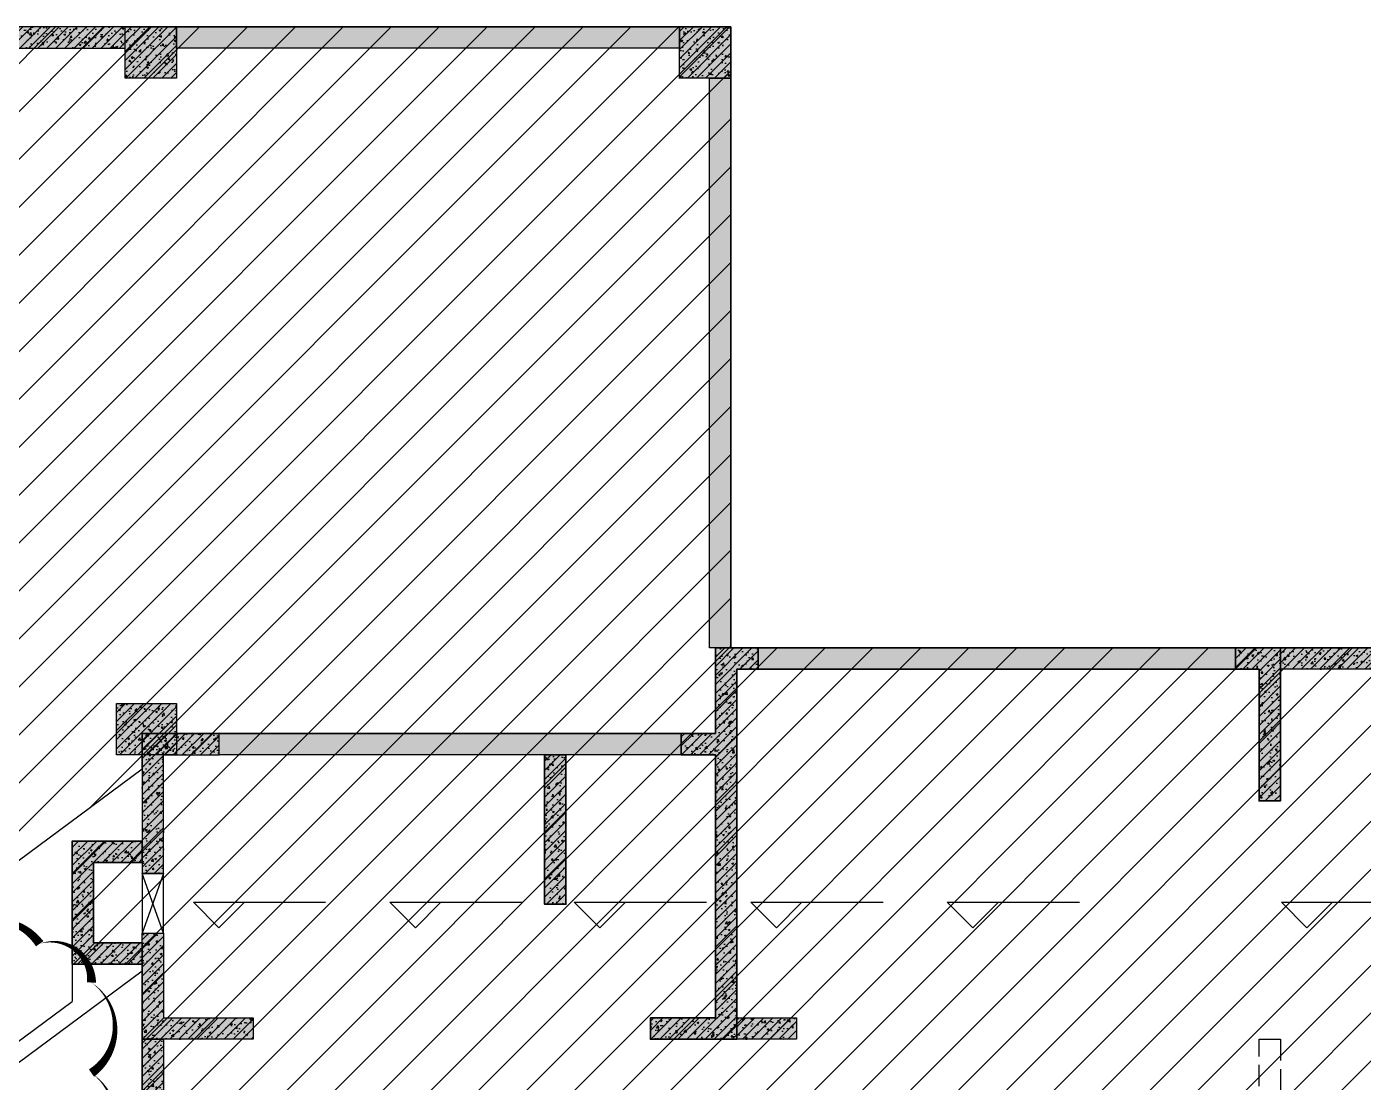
# Model space of a CAD drawing. Extents: x -1338203 to 1886333, y -783476 to 1038610.
# Drawn here: x 497638 to 513285, y 282646 to 294999 of the extents above; entities that cross this region are included whole.
import ezdxf

# ---------------------------------------------------------------- set-up
doc = ezdxf.new("R2010")
doc.units = 0
doc.header["$LTSCALE"] = 1000
doc.header["$MEASUREMENT"] = 0
doc.linetypes.add('A-19-平面B1$0$DASH', pattern=[0.35, 0.25, -0.1])
doc.layers.add('A-001-主楼组合参照B1$0$0A-X-AREA', color=6, linetype='Continuous', plot=False)
for name, color, linetype in [('A-19-平面B1$0$0A-A-SYMB-ELEV', 150, 'Continuous'), ('A-19-平面B1$0$0A-B-D&W', 135, 'Continuous'), ('A-19-平面B1$0$0A-DETL-THREAD', 3, 'Continuous'), ('A-19-平面B1$0$0A-S-WALL', 255, 'Continuous'), ('S19柱墙B1_1$0$0S-CC-LINE', 52, 'Continuous'), ('S19柱墙B1_1$0$0S-CW-HATCH', 251, 'Continuous'), ('S19柱墙B1_1$0$0S-CW-HATCH-UP', 251, 'Continuous'), ('S19柱墙B1_1$0$0S-CW-LINE', 72, 'Continuous'), ('S19柱墙B1_1$0$0S-S-HOLE', 55, 'Continuous')]:
    doc.layers.add(name, color=color, linetype=linetype)
pattern_1 = [(45, (-2927865.07, -271025.844), (-53.0330086, 53.0330086), []), (50, (-2927865.07, -271025.84), (215.178055, -18.82564), [22.5, -247.5]), (355, (-2927865.07, -271025.84), (-41.6254, 225.65764), [18, -198]), (100.4514, (-2927847.14, -271027.41), (173.552815, 206.831863), [19.122057, -210.342634]), (46.1842, (-2927865.07, -270965.84), (320.172315, -49.655704), [33.75, -371.25]), (96.6356, (-2927838.4, -270969.98), (280.398812, 292.23536), [28.683086, -315.5139]), (351.1842, (-2927865.07, -270965.84), (280.398584, 292.23558), [27, -297]), (21, (-2927835.07, -270980.84), (179.072116, -120.785667), [22.5, -247.5]), (326, (-2927835.07, -270980.84), (72.9946, 217.545014), [18, -198]), (71.4514, (-2927820.15, -270990.9), (252.066789, 96.759149), [19.122057, -210.342634]), (37.5, (-2927865.07, -271025.844), (3.6479566, 99.8681561), [0, -195.6, 0, -201, 0, -198.75]), (7.5, (-2927865.07, -271025.84), (78.9208612, 118.3235136), [0, -114.6, 0, -191.1, 0, -75.75]), (327.5, (-2927931.97, -271025.84), (160.1467309, -6.7664615), [0, -75, 0, -234, 0, -310.5]), (317.5, (-2927961.97, -271025.84), (174.955851, 30.031495), [0, -97.5, 0, -155.4, 0, -220.5])]
pattern_2 = [(45, (-2927865.07, -271025.844), (-53.0330086, 53.0330086), []), (50, (-2927865.07, -271025.84), (215.178055, -18.82564), [22.5, -247.5]), (355, (-2927865.07, -271025.84), (-41.6254, 225.65764), [18, -198]), (100.4514, (-2927847.14, -271027.41), (173.552815, 206.831863), [19.122057, -210.342634]), (46.1842, (-2927865.07, -270965.84), (320.172315, -49.655704), [33.75, -371.25]), (96.6356, (-2927838.4, -270969.98), (280.398812, 292.23536), [28.683086, -315.5139]), (351.1842, (-2927865.07, -270965.84), (280.398584, 292.23558), [27, -297]), (21, (-2927835.07, -270980.84), (179.072116, -120.785667), [22.5, -247.5]), (326, (-2927835.07, -270980.84), (72.9946, 217.545014), [18, -198]), (71.4514, (-2927820.15, -270990.9), (252.066789, 96.759149), [19.122057, -210.342634]), (37.5, (-2927865.07, -271025.844), (3.6479566, 99.8681561), [0, -195.6, 0, -201, 0, -198.75]), (7.5, (-2927865.07, -271025.84), (78.9208612, 118.3235136), [0, -114.6, 0, -191.1, 0, -75.75]), (327.5, (-2927931.97, -271025.84), (160.1467309, -6.7664615), [0, -75, 0, -234, 0, -310.5]), (317.5, (-2927961.97, -271025.84), (174.955851, 30.031495), [0, -97.5, 0, -155.4, 0, -220.5])]
pattern_3 = [(45, (0, 0), (-53.033, 53.033), []), (50, (0, 0), (215.178, -18.8256), [22.5, -247.5]), (355, (0, 0), (-41.6254, 225.6576), [18, -198]), (100.4514, (17.93, -1.57), (173.5528, 206.8319), [19.122, -210.3426]), (46.1842, (0, 60), (320.1723, -49.6557), [33.75, -371.25]), (96.6356, (26.68, 55.86), (280.399, 292.2354), [28.683, -315.514]), (351.1842, (0, 60), (280.3986, 292.2356), [27, -297]), (21, (30, 45), (179.0721, -120.7857), [22.5, -247.5]), (326, (30, 45), (72.9946, 217.545), [18, -198]), (71.4514, (44.92, 34.93), (252.0668, 96.7591), [19.122, -210.3426]), (37.5, (0, 0), (3.64796, 99.86816), [0, -195.6, 0, -201, 0, -198.75]), (7.5, (0, 0), (78.92086, 118.3235), [0, -114.6, 0, -191.1, 0, -75.75]), (327.5, (-66.9, 0), (160.14673, -6.76646), [0, -75, 0, -234, 0, -310.5]), (317.5, (-96.9, 0), (174.9559, 30.0315), [0, -97.5, 0, -155.4, 0, -220.5])]
pattern_4 = [(45, (766365.37, 306889.07), (-280.633, 280.633), [])]

# ---------------------------------------------------------------- blocks, each defined once
blk = doc.blocks.new('S19柱墙B1_1')
at = {"layer": 'S19柱墙B1_1$0$0S-CW-HATCH'}
h = blk.add_hatch(color=256, dxfattribs=at)
h.dxf.hatch_style = 1
h.paths.add_polyline_path([(-16500, 11510), (-16500, 11760), (-19868, 11760), (-21260, 10728), (-21111, 10527), (-19785, 11510)])
h = blk.add_hatch(color=256, dxfattribs=at)
h.dxf.hatch_style = 1
h.paths.add_polyline_path([(-16500, 11760), (-15900, 11760), (-15900, 11160), (-16500, 11160)])
h = blk.add_hatch(color=256, dxfattribs=at)
h.dxf.hatch_style = 1
h.paths.add_polyline_path([(-16500, 11760), (-15900, 11760), (-15900, 11160), (-16500, 11160)])
h = blk.add_hatch(color=256, dxfattribs=at)
h.dxf.hatch_style = 1
h.paths.add_polyline_path([(-15900, 11760), (-10010, 11760), (-10010, 11510), (-15900, 11510)])
h = blk.add_hatch(color=256, dxfattribs=at)
h.dxf.hatch_style = 1
h.paths.add_polyline_path([(-10010, 11760), (-9410, 11760), (-9410, 11160), (-10010, 11160)])
h = blk.add_hatch(color=256, dxfattribs=at)
h.dxf.hatch_style = 1
h.paths.add_polyline_path([(-9410, 4490), (-9660, 4490), (-9660, 11160), (-9410, 11160)])
h = blk.add_hatch(color=256, dxfattribs=at)
h.dxf.hatch_style = 1
h.paths.add_polyline_path([(-9990, 3240), (-9590, 3240), (-9590, 160), (-10350, 160), (-10350, -90), (-9340, -90), (-9340, 3400), (-9340, 4240), (-9090, 4240), (-9090, 4490), (-9590, 4490), (-9590, 3490), (-9990, 3490)])
h = blk.add_hatch(color=256, dxfattribs=at)
h.dxf.hatch_style = 1
h.paths.add_polyline_path([(-9090, 4490), (-3500, 4490), (-3500, 4240), (-9090, 4240)])
h = blk.add_hatch(color=256, dxfattribs=at)
h.dxf.hatch_style = 1
h.paths.add_polyline_path([(-3500, 4240), (-3225, 4240), (-3225, 2700), (-2975, 2700), (-2975, 4490), (-3500, 4490)])
h = blk.add_hatch(color=256, dxfattribs=at)
h.dxf.hatch_style = 1
h.paths.add_polyline_path([(-2975, 4490), (-1310, 4490), (-1310, 4240), (-2975, 4240)])
h = blk.add_hatch(color=256, dxfattribs=at)
h.dxf.hatch_style = 1
h.paths.add_polyline_path([(-16600, 3840), (-15900, 3840), (-15900, 3240), (-16600, 3240)])
h = blk.add_hatch(color=256, dxfattribs=at)
h.dxf.hatch_style = 1
h.paths.add_polyline_path([(-16050, 1850), (-16050, 3240), (-15400, 3240), (-15400, 3490), (-16300, 3490), (-16300, 1850), (-16050, 1850)])
h = blk.add_hatch(color=256, dxfattribs=at)
h.dxf.hatch_style = 1
h.paths.add_polyline_path([(-15400, 3490), (-9990, 3490), (-9990, 3240), (-15400, 3240)])
h = blk.add_hatch(color=256, dxfattribs=at)
h.dxf.hatch_style = 1
h.paths.add_polyline_path([(-11590, 3240), (-11340, 3240), (-11340, 1490), (-11590, 1490)])
h = blk.add_hatch(color=256, dxfattribs=at)
h.dxf.hatch_style = 1
h.paths.add_polyline_path([(-16300, 1980), (-16300, 2230), (-17120, 2230), (-17120, 790), (-16300, 790), (-16300, 1040), (-16870, 1040), (-16870, 1980)])
h = blk.add_hatch(color=256, dxfattribs=at)
h.dxf.hatch_style = 1
h.paths.add_polyline_path([(-15000, -90), (-16300, -90), (-16300, 1150), (-16050, 1150), (-16050, 160), (-15000, 160)])
h = blk.add_hatch(color=256, dxfattribs=at)
h.dxf.hatch_style = 1
h.paths.add_polyline_path([(-9340, 160), (-8640, 160), (-8640, -90), (-9340, -90)])
h = blk.add_hatch(color=256, dxfattribs=at)
h.dxf.hatch_style = 1
h.paths.add_polyline_path([(-16300, -90), (-16050, -90), (-16050, -3210), (-16300, -3210)])
at = {"layer": 'S19柱墙B1_1$0$0S-CW-HATCH-UP'}
h = blk.add_hatch(dxfattribs=at)
h.set_pattern_fill('钢筋混凝土', color=256, scale=30)
h.set_pattern_definition(pattern_2)
h.paths.add_polyline_path([(-16500, 11510), (-16500, 11760), (-19868, 11760), (-21260, 10728), (-21111, 10527), (-19785, 11510)])
h = blk.add_hatch(dxfattribs=at)
h.set_pattern_fill('钢筋混凝土', color=256, scale=30)
h.set_pattern_definition(pattern_2)
h.paths.add_polyline_path([(-16500, 11760), (-15900, 11760), (-15900, 11160), (-16500, 11160)])
h = blk.add_hatch(dxfattribs=at)
h.set_pattern_fill('钢筋混凝土', color=256, scale=30)
h.set_pattern_definition(pattern_2)
h.paths.add_polyline_path([(-16500, 11760), (-15900, 11760), (-15900, 11160), (-16500, 11160)])
h = blk.add_hatch(dxfattribs=at)
h.set_pattern_fill('钢筋混凝土', color=256, scale=30)
h.set_pattern_definition(pattern_2)
h.paths.add_polyline_path([(-15900, 11760), (-10010, 11760), (-10010, 11510), (-15900, 11510)])
h = blk.add_hatch(dxfattribs=at)
h.set_pattern_fill('钢筋混凝土', color=256, scale=30)
h.set_pattern_definition(pattern_2)
h.paths.add_polyline_path([(-10010, 11760), (-9410, 11760), (-9410, 11160), (-10010, 11160)])
h = blk.add_hatch(dxfattribs=at)
h.set_pattern_fill('钢筋混凝土', color=256, scale=30)
h.set_pattern_definition(pattern_2)
h.paths.add_polyline_path([(-9410, 4490), (-9660, 4490), (-9660, 11160), (-9410, 11160)])
h = blk.add_hatch(dxfattribs=at)
h.set_pattern_fill('钢筋混凝土', color=256, scale=30)
h.set_pattern_definition([(45, (-586835.16, -495521.72), (-53.0330086, 53.0330086), []), (50, (-586835.16, -495521.72), (215.178055, -18.82564), [22.5, -247.5]), (355, (-586835.16, -495521.72), (-41.6254, 225.65764), [18, -198]), (100.4514, (-586817.23, -495523.3), (173.552815, 206.83186), [19.12206, -210.342634]), (46.1842, (-586835.16, -495461.72), (320.17231, -49.6557), [33.75, -371.25]), (96.6356, (-586808.48, -495465.86), (280.39881, 292.23536), [28.68309, -315.5139]), (351.1842, (-586835.16, -495461.72), (280.39858, 292.23558), [27, -297]), (21, (-586805.16, -495476.72), (179.072116, -120.785667), [22.5, -247.5]), (326, (-586805.16, -495476.72), (72.9946, 217.545014), [18, -198]), (71.4514, (-586790.24, -495486.79), (252.06679, 96.75915), [19.12206, -210.342634]), (37.5, (-586835.16, -495521.72), (3.6479566, 99.868156), [0, -195.6, 0, -201, 0, -198.75]), (7.5, (-586835.16, -495521.72), (78.920861, 118.323514), [0, -114.6, 0, -191.1, 0, -75.75]), (327.5, (-586902.06, -495521.72), (160.146731, -6.7664615), [0, -75, 0, -234, 0, -310.5]), (317.5, (-586932.06, -495521.72), (174.95585, 30.031495), [0, -97.5, 0, -155.4, 0, -220.5])])
h.paths.add_polyline_path([(-9990, 3240), (-9590, 3240), (-9590, 160), (-10350, 160), (-10350, -90), (-9340, -90), (-9340, 3400), (-9340, 4240), (-9090, 4240), (-9090, 4490), (-9590, 4490), (-9590, 3490), (-9990, 3490)])
h = blk.add_hatch(dxfattribs=at)
h.set_pattern_fill('钢筋混凝土', color=256, scale=30)
h.set_pattern_definition(pattern_1)
h.paths.add_polyline_path([(-9090, 4490), (-3500, 4490), (-3500, 4240), (-9090, 4240)])
h = blk.add_hatch(dxfattribs=at)
h.set_pattern_fill('钢筋混凝土', color=256, scale=30)
h.set_pattern_definition([(45, (-537701.02, -383122.39), (-53.033009, 53.033009), []), (50, (-537701.02, -383122.39), (215.178055, -18.82564), [22.5, -247.5]), (355, (-537701.02, -383122.39), (-41.6254, 225.65764), [18, -198]), (100.4514, (-537683.09, -383123.96), (173.552815, 206.83186), [19.12206, -210.34263]), (46.1842, (-537701.02, -383062.4), (320.17231, -49.6557), [33.75, -371.25]), (96.6356, (-537674.34, -383066.53), (280.39881, 292.23536), [28.68309, -315.5139]), (351.1842, (-537701.02, -383062.4), (280.39858, 292.23558), [27, -297]), (21, (-537671.02, -383077.39), (179.072116, -120.785667), [22.5, -247.5]), (326, (-537671.02, -383077.39), (72.9946, 217.54501), [18, -198]), (71.4514, (-537656.1, -383087.45), (252.06679, 96.75915), [19.12206, -210.34263]), (37.5, (-537701.02, -383122.39), (3.647957, 99.868156), [0, -195.6, 0, -201, 0, -198.75]), (7.5, (-537701.02, -383122.39), (78.920861, 118.323514), [0, -114.6, 0, -191.1, 0, -75.75]), (327.5, (-537767.92, -383122.39), (160.146731, -6.766462), [0, -75, 0, -234, 0, -310.5]), (317.5, (-537797.92, -383122.39), (174.95585, 30.031495), [0, -97.5, 0, -155.4, 0, -220.5])])
h.paths.add_polyline_path([(-3500, 4240), (-3225, 4240), (-3225, 2700), (-2975, 2700), (-2975, 4490), (-3500, 4490)])
h = blk.add_hatch(dxfattribs=at)
h.set_pattern_fill('钢筋混凝土', color=256, scale=30)
h.set_pattern_definition(pattern_1)
h.paths.add_polyline_path([(-2975, 4490), (-1310, 4490), (-1310, 4240), (-2975, 4240)])
h = blk.add_hatch(dxfattribs=at)
h.set_pattern_fill('钢筋混凝土', color=256, scale=30)
h.set_pattern_definition(pattern_2)
h.paths.add_polyline_path([(-16600, 3840), (-15900, 3840), (-15900, 3240), (-16600, 3240)])
h = blk.add_hatch(dxfattribs=at)
h.set_pattern_fill('钢筋混凝土', color=256, scale=30)
h.set_pattern_definition(pattern_3)
h.paths.add_polyline_path([(-16050, 1850), (-16050, 3240), (-15400, 3240), (-15400, 3490), (-16300, 3490), (-16300, 1850), (-16050, 1850)])
h = blk.add_hatch(dxfattribs=at)
h.set_pattern_fill('钢筋混凝土', color=256, scale=30)
h.set_pattern_definition(pattern_1)
h.paths.add_polyline_path([(-15400, 3490), (-9990, 3490), (-9990, 3240), (-15400, 3240)])
h = blk.add_hatch(dxfattribs=at)
h.set_pattern_fill('钢筋混凝土', color=256, scale=30)
h.set_pattern_definition([(45, (-2357058.905, -156263.83), (-53.0330086, 53.0330086), []), (50, (-2357058.9, -156263.83), (215.178055, -18.82564), [22.5, -247.5]), (355, (-2357058.9, -156263.83), (-41.6254, 225.65764), [18, -198]), (100.4514, (-2357040.97, -156265.4), (173.552815, 206.831863), [19.122057, -210.342634]), (46.1842, (-2357058.9, -156203.83), (320.172315, -49.655704), [33.75, -371.25]), (96.6356, (-2357032.22, -156207.97), (280.39881, 292.23536), [28.683086, -315.5139]), (351.1842, (-2357058.9, -156203.83), (280.398584, 292.23558), [27, -297]), (21, (-2357028.9, -156218.83), (179.072116, -120.785667), [22.5, -247.5]), (326, (-2357028.9, -156218.83), (72.9946, 217.545014), [18, -198]), (71.4514, (-2357013.98, -156228.9), (252.066789, 96.759149), [19.122057, -210.342634]), (37.5, (-2357058.905, -156263.83), (3.6479566, 99.8681561), [0, -195.6, 0, -201, 0, -198.75]), (7.5, (-2357058.9, -156263.83), (78.920861, 118.3235136), [0, -114.6, 0, -191.1, 0, -75.75]), (327.5, (-2357125.805, -156263.83), (160.1467309, -6.7664615), [0, -75, 0, -234, 0, -310.5]), (317.5, (-2357155.8, -156263.83), (174.955851, 30.031495), [0, -97.5, 0, -155.4, 0, -220.5])])
h.paths.add_polyline_path([(-11590, 3240), (-11340, 3240), (-11340, 1490), (-11590, 1490)])
h = blk.add_hatch(dxfattribs=at)
h.set_pattern_fill('钢筋混凝土', color=256, scale=30)
h.set_pattern_definition([(45, (-2927865.07, -271025.844), (-53.0330086, 53.0330086), []), (50, (-2927865.07, -271025.84), (215.178055, -18.82564), [22.5, -247.5]), (355, (-2927865.07, -271025.84), (-41.6254, 225.65764), [18, -198]), (100.4514, (-2927847.14, -271027.41), (173.552815, 206.831863), [19.122057, -210.342634]), (46.1842, (-2927865.07, -270965.84), (320.172315, -49.655704), [33.75, -371.25]), (96.6356, (-2927838.4, -270969.98), (280.39881, 292.23536), [28.683086, -315.5139]), (351.1842, (-2927865.07, -270965.84), (280.398584, 292.23558), [27, -297]), (21, (-2927835.07, -270980.84), (179.072116, -120.785667), [22.5, -247.5]), (326, (-2927835.07, -270980.84), (72.9946, 217.545014), [18, -198]), (71.4514, (-2927820.15, -270990.9), (252.066789, 96.759149), [19.122057, -210.342634]), (37.5, (-2927865.07, -271025.844), (3.6479566, 99.8681561), [0, -195.6, 0, -201, 0, -198.75]), (7.5, (-2927865.07, -271025.84), (78.9208612, 118.3235136), [0, -114.6, 0, -191.1, 0, -75.75]), (327.5, (-2927931.97, -271025.84), (160.1467309, -6.7664615), [0, -75, 0, -234, 0, -310.5]), (317.5, (-2927961.97, -271025.84), (174.955851, 30.031495), [0, -97.5, 0, -155.4, 0, -220.5])])
h.paths.add_polyline_path([(-16300, 1980), (-16300, 2230), (-17120, 2230), (-17120, 790), (-16300, 790), (-16300, 1040), (-16870, 1040), (-16870, 1980)])
h = blk.add_hatch(dxfattribs=at)
h.set_pattern_fill('钢筋混凝土', color=256, scale=30)
h.set_pattern_definition(pattern_3)
h.paths.add_polyline_path([(-15000, -90), (-16300, -90), (-16300, 1150), (-16050, 1150), (-16050, 160), (-15000, 160)])
h = blk.add_hatch(dxfattribs=at)
h.set_pattern_fill('钢筋混凝土', color=256, scale=30)
h.set_pattern_definition([(45, (-2925620.07, -265825.844), (-53.0330086, 53.0330086), []), (50, (-2925620.07, -265825.84), (215.178055, -18.82564), [22.5, -247.5]), (355, (-2925620.07, -265825.84), (-41.6254, 225.65764), [18, -198]), (100.4514, (-2925602.14, -265827.41), (173.552815, 206.831863), [19.122057, -210.342634]), (46.1842, (-2925620.07, -265765.84), (320.172315, -49.655704), [33.75, -371.25]), (96.6356, (-2925593.4, -265769.98), (280.39881, 292.23536), [28.683086, -315.5139]), (351.1842, (-2925620.07, -265765.84), (280.398584, 292.23558), [27, -297]), (21, (-2925590.07, -265780.84), (179.072116, -120.785667), [22.5, -247.5]), (326, (-2925590.07, -265780.84), (72.9946, 217.545014), [18, -198]), (71.4514, (-2925575.15, -265790.9), (252.066789, 96.759149), [19.122057, -210.342634]), (37.5, (-2925620.07, -265825.844), (3.6479566, 99.8681561), [0, -195.6, 0, -201, 0, -198.75]), (7.5, (-2925620.07, -265825.84), (78.9208612, 118.3235136), [0, -114.6, 0, -191.1, 0, -75.75]), (327.5, (-2925686.97, -265825.84), (160.1467309, -6.7664615), [0, -75, 0, -234, 0, -310.5]), (317.5, (-2925716.97, -265825.84), (174.955851, 30.031495), [0, -97.5, 0, -155.4, 0, -220.5])])
h.paths.add_polyline_path([(-9340, 160), (-8640, 160), (-8640, -90), (-9340, -90)])
h = blk.add_hatch(dxfattribs=at)
h.set_pattern_fill('钢筋混凝土', color=256, scale=30)
h.set_pattern_definition([(45, (-2927865.07, -271025.844), (-53.0330086, 53.0330086), []), (50, (-2927865.07, -271025.84), (215.178055, -18.82564), [22.5, -247.5]), (355, (-2927865.07, -271025.84), (-41.6254, 225.65764), [18, -198]), (100.4514, (-2927847.14, -271027.41), (173.552815, 206.831863), [19.122057, -210.342634]), (46.1842, (-2927865.07, -270965.84), (320.172315, -49.655704), [33.75, -371.25]), (96.6356, (-2927838.4, -270969.98), (280.39881, 292.23536), [28.683086, -315.5139]), (351.1842, (-2927865.07, -270965.84), (280.398584, 292.23558), [27, -297]), (21, (-2927835.07, -270980.84), (179.072116, -120.785667), [22.5, -247.5]), (326, (-2927835.07, -270980.84), (72.9946, 217.545014), [18, -198]), (71.4514, (-2927820.15, -270990.9), (252.066789, 96.759149), [19.122057, -210.342634]), (37.5, (-2927865.07, -271025.844), (3.6479566, 99.8681561), [0, -195.6, 0, -201, 0, -198.75]), (7.5, (-2927865.07, -271025.84), (78.9208612, 118.3235136), [0, -114.6, 0, -191.1, 0, -75.75]), (327.5, (-2927931.97, -271025.84), (160.1467309, -6.7664615), [0, -75, 0, -234, 0, -310.5]), (317.5, (-2927961.97, -271025.84), (174.955851, 30.031495), [0, -97.5, 0, -155.4, 0, -220.5])])
h.paths.add_polyline_path([(-16300, -90), (-16050, -90), (-16050, -3210), (-16300, -3210)])
at = {"layer": 'S19柱墙B1_1$0$0S-CC-LINE'}
for points in [[(-16500, 11760), (-15900, 11760), (-15900, 11160), (-16500, 11160)], [(-16500, 11760), (-15900, 11760), (-15900, 11160), (-16500, 11160)], [(-10010, 11760), (-9410, 11760), (-9410, 11160), (-10010, 11160)], [(-16600, 3840), (-15900, 3840), (-15900, 3240), (-16600, 3240)]]:
    blk.add_lwpolyline(points, close=True, dxfattribs=at)
at = {"layer": 'S19柱墙B1_1$0$0S-CW-LINE', "flags": 128}
for points in [[(-16500, 11510), (-16500, 11760), (-19868, 11760), (-21260, 10728), (-21111, 10527), (-19785, 11510)], [(-16050, 1850), (-16050, 3240), (-15400, 3240), (-15400, 3490), (-16300, 3490), (-16300, 1850), (-16050, 1850)]]:
    blk.add_lwpolyline(points, close=True, dxfattribs=at)
at = {"layer": 'S19柱墙B1_1$0$0S-CW-LINE'}
for points in [[(-15900, 11760), (-10010, 11760), (-10010, 11510), (-15900, 11510)], [(-9410, 4490), (-9660, 4490), (-9660, 11160), (-9410, 11160)], [(-2975, 4490), (-1310, 4490), (-1310, 4240), (-2975, 4240)], [(-15400, 3490), (-9990, 3490), (-9990, 3240), (-15400, 3240)], [(-9340, 160), (-8640, 160), (-8640, -90), (-9340, -90)], [(-16300, -90), (-16050, -90), (-16050, -3210), (-16300, -3210)]]:
    blk.add_lwpolyline(points, close=True, dxfattribs=at)
at = {"layer": 'S19柱墙B1_1$0$0S-CW-LINE', "lineweight": 35}
for points in [[(-9990, 3240), (-9590, 3240), (-9590, 160), (-10350, 160), (-10350, -90), (-9340, -90), (-9340, 3400), (-9340, 4240), (-9090, 4240), (-9090, 4490), (-9590, 4490), (-9590, 3490), (-9990, 3490)], [(-9090, 4490), (-3500, 4490), (-3500, 4240), (-9090, 4240)], [(-3500, 4240), (-3225, 4240), (-3225, 2700), (-2975, 2700), (-2975, 4490), (-3500, 4490)], [(-11590, 3240), (-11340, 3240), (-11340, 1490), (-11590, 1490)], [(-16300, 1980), (-16300, 2230), (-17120, 2230), (-17120, 790), (-16300, 790), (-16300, 1040), (-16870, 1040), (-16870, 1980)]]:
    blk.add_lwpolyline(points, close=True, dxfattribs=at)
at = {"layer": 'S19柱墙B1_1$0$0S-CW-LINE', "flags": 128}
blk.add_lwpolyline([(-15000, -90), (-16300, -90), (-16300, 1150), (-16050, 1150), (-16050, 160), (-15000, 160), (-15000, -90)], dxfattribs=at)
at = {"layer": 'S19柱墙B1_1$0$0S-S-HOLE'}
blk.add_lwpolyline([(-16300, 1150), (-16050, 1150), (-16050, 1850), (-16300, 1850)], close=True, dxfattribs=at)
at = {"layer": 'S19柱墙B1_1$0$0S-S-HOLE', "flags": 128}
for points in [[(-16050, 1150), (-16300, 1850)], [(-16050, 1850), (-16300, 1150)]]:
    blk.add_lwpolyline(points, dxfattribs=at)
blk = doc.blocks.new('S001地下一墙柱')
at = {"ltscale": 0.002}
blk.add_blockref('S19柱墙B1_1', (-251075, -23650), dxfattribs=at)
blk = doc.blocks.new('A-19-平面B1')
at = {"layer": 'A-19-平面B1$0$0A-A-SYMB-ELEV'}
for p, q in [((-15402, 1216), (-15702, 1516)), ((-15702, 1516), (-14153, 1516)), ((-15402, 1216), (-15102, 1516)), ((-13103, 1216), (-13403, 1516)), ((-13403, 1516), (-11854, 1516)), ((-13103, 1216), (-12803, 1516)), ((-10944, 1216), (-11244, 1516)), ((-11244, 1516), (-9695, 1516)), ((-10944, 1216), (-10644, 1516)), ((-8877, 1216), (-9177, 1516)), ((-9177, 1516), (-7628, 1516)), ((-8877, 1216), (-8577, 1516)), ((-6577, 1216), (-6877, 1516)), ((-6877, 1516), (-5328, 1516)), ((-6577, 1216), (-6277, 1516)), ((-2665, 1216), (-2965, 1516)), ((-2965, 1516), (-1415, 1516)), ((-2665, 1216), (-2365, 1516))]:
    blk.add_line(p, q, dxfattribs=at)
at = {"layer": 'A-19-平面B1$0$0A-B-D&W', "linetype": 'A-19-平面B1$0$DASH'}
blk.add_lwpolyline([(-3225, -90), (-2975, -90), (-2975, -1340), (-3225, -1340)], close=True, dxfattribs=at)
at = {"layer": 'A-19-平面B1$0$0A-DETL-THREAD', "color": 0, "flags": 128}
blk.add_lwpolyline([(-21741, 1028, 0, 106, -0.520567), (-20681, 1028, 0, 106, -0.520567), (-19621, 1028, 0, 106, -0.520567), (-18561, 1028, 0, 106, -0.520567), (-17501, 1028, 0, 106, -0.520567), (-16894, 574, 0, 106, -0.520567), (-16894, -486, 0, 106, -0.520567), (-16894, -1546, 0, 106, -0.520567), (-17776, -1724, 0, 106, -0.520567), (-18836, -1724, 0, 106, -0.520567), (-19896, -1724, 0, 106, -0.520567), (-20956, -1724, 0, 106, -0.520567), (-21741, -1449, 0, 106, -0.520567), (-21741, -389, 0, 106, -0.520567)], format="xyseb", close=True, dxfattribs=at)
at = {"layer": 'A-19-平面B1$0$0A-S-WALL'}
for p, q in [((-19877, -1941), (-16300, 712)), ((-19996, -1780), (-17120, 353))]:
    blk.add_line(p, q, dxfattribs=at)
at = {"layer": 'A-19-平面B1$0$0A-S-WALL', "flags": 128}
blk.add_lwpolyline([(-17120, 790), (-17120, 353)], dxfattribs=at)

msp = doc.modelspace()

# ---------------------------------------------------------------- hatches: boundary and pattern name
at = {"ltscale": 0.002}
h = msp.add_hatch(dxfattribs=at)
h.set_pattern_fill('ANSI31', color=8, scale=250)
h.set_pattern_definition(pattern_4)
h.paths.add_polyline_path([(498990.7, 286315.9), (498990.7, 286317.5), (498990.7, 286729.1), (505700.7, 286728.3), (505700.7, 287729.1), (505880.7, 287729.1), (505880.7, 294999.1), (495422.8, 294999.1), (488621, 289955.8), (490467.3, 287465.6), (490949.3, 287823), (493689.1, 284127.9), (493207.1, 283770.5), (494040.9, 282645.9)])
h = msp.add_hatch(dxfattribs=at)
h.set_pattern_fill('ANSI31', color=8, scale=250)
h.set_pattern_definition(pattern_4)
h.paths.add_polyline_path([(564290.7, 280949.1), (564290.7, 286729.1), (563615.7, 286729.1), (562347.1, 286729.1), (557580.7, 286729.1), (557580.7, 287729.1), (549550.7, 287729.1), (549550.7, 291299.1), (546430.7, 291299.1), (546430.7, 287729.1), (538400.7, 287729.1), (538400.7, 286729.1), (536040.7, 286729.1), (536040.7, 287639.1), (533980.7, 287639.1), (533980.7, 286729.1), (529300.7, 286729.1), (529300.7, 287639.1), (527240.7, 287639.1), (527240.7, 286729.1), (524880.7, 286729.1), (524880.7, 287729.1), (516850.7, 287729.1), (516850.7, 291299.1), (513730.7, 291299.1), (513730.7, 287729.1), (505880.7, 287729.1), (505700.7, 287729.1), (505700.7, 286728.3), (498990.7, 286729.1), (498990.7, 286317.5), (498990.7, 286315.9), (498990.7, 285469.1), (498170.7, 285469.1), (498170.7, 284029.1), (498990.7, 284029.1), (498990.7, 278176), (498990.7, 277949.1), (514140.7, 277949.1), (514240.7, 277949.1), (524630.7, 277949.1), (524630.7, 277349.1), (525050.7, 277349.1), (525050.7, 277949.1), (526875.7, 277949.1), (526875.7, 277349.1), (527125.7, 277349.1), (527125.7, 277949.1), (528455.7, 277949.1), (528455.7, 277349.1), (528705.7, 277349.1), (528705.7, 277949.1), (534575.7, 277949.1), (534575.7, 277349.1), (534825.7, 277349.1), (534825.7, 277949.1), (536155.7, 277949.1), (536155.7, 277349.1), (536405.7, 277349.1), (536405.7, 277949.1), (538230.7, 277949.1), (538230.7, 277349.1), (538650.7, 277349.1), (538650.7, 277949.1), (557330.7, 277949.1), (557330.7, 277349.1), (557750.7, 277349.1), (557750.7, 277949.1), (559575.7, 277949.1), (559575.7, 277349.1), (559825.7, 277349.1), (559825.7, 277949.1), (561155.7, 277949.1), (561155.7, 277349.1), (561405.7, 277349.1), (561405.7, 277949.1), (565130.7, 277949.1), (565130.7, 280949.1)])

# ---------------------------------------------------------------- linework, layer by layer
at = {"layer": 'A-001-主楼组合参照B1$0$0A-X-AREA', "elevation": 83150, "flags": 128}
msp.add_lwpolyline([(498990.7, 286315.9), (498990.7, 286317.5), (498990.7, 286729.1), (505700.7, 286728.3), (505700.7, 287729.1), (505880.7, 287729.1), (505880.7, 294999.1), (495422.8, 294999.1), (488621, 289955.8), (490467.3, 287465.6), (490949.3, 287823), (493689.1, 284127.9), (493207.1, 283770.5), (494040.9, 282645.9)], close=True, dxfattribs=at)
msp.add_lwpolyline([(513730.7, 287729.1), (505880.7, 287729.1), (505700.7, 287729.1), (505700.7, 286728.3), (498990.7, 286729.1), (498990.7, 286317.5), (498990.7, 286315.9), (498990.7, 285469.1), (498170.7, 285469.1), (498170.7, 284029.1), (498990.7, 284029.1), (498990.7, 278176), (498990.7, 277949.1), (514140.7, 277949.1)], dxfattribs=at)

# ---------------------------------------------------------------- block references
at = {"ltscale": 0.002}
for name, p in [('S001地下一墙柱', (766365.4, 306889.1)), ('A-19-平面B1', (515290.7, 283239.1, 83150))]:
    msp.add_blockref(name, p, dxfattribs=at)

doc.saveas('drawing.dxf')
